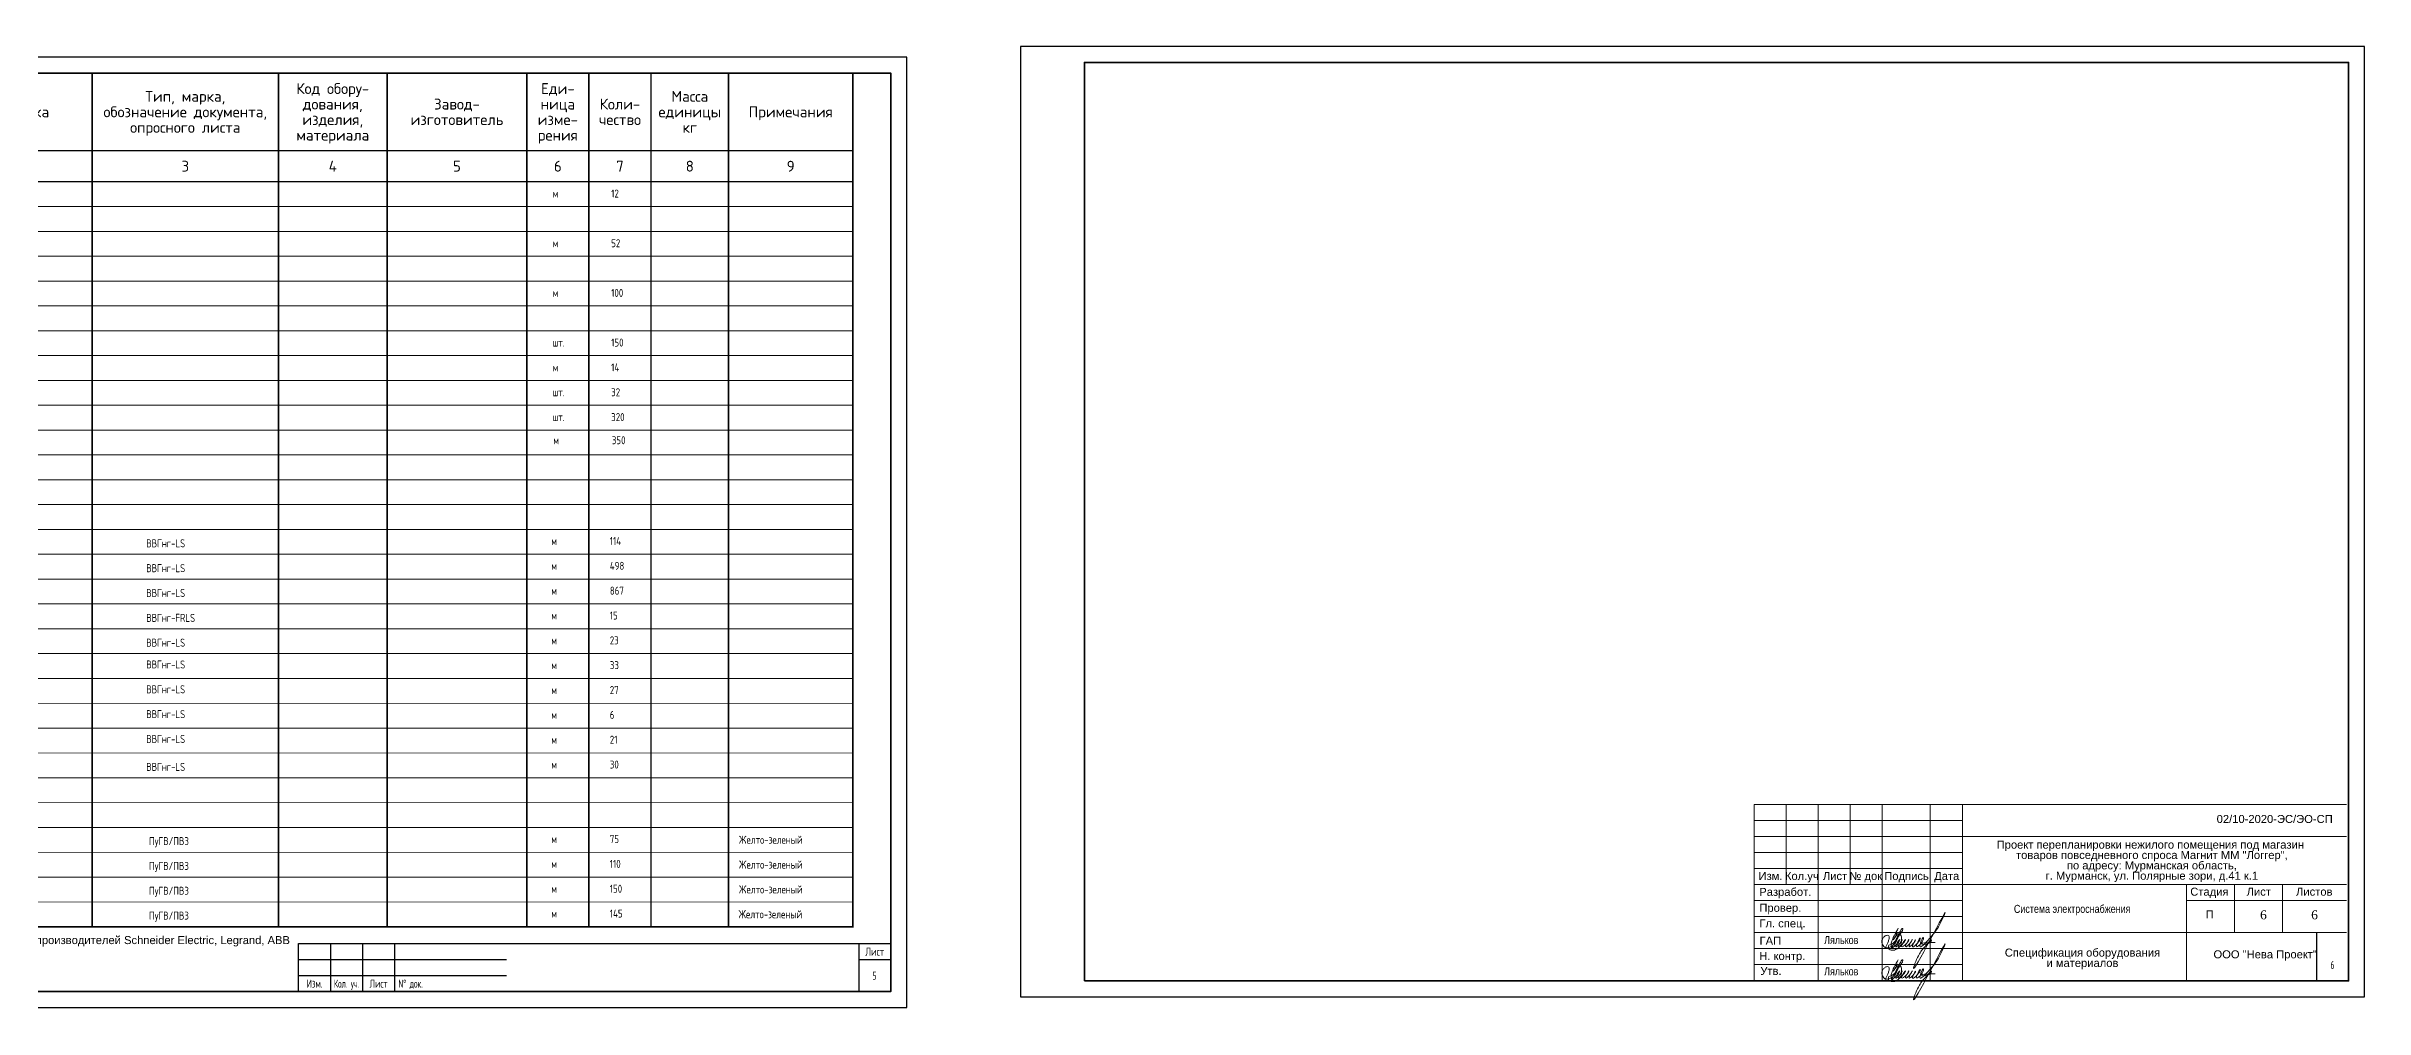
# Model space of a CAD drawing. Header units: metres. Extents: x -472 to 201, y -446 to -235.
# Drawn here: x 18.9 to 91.4, y -445.6 to -415.5 of the extents above; entities that cross this region are included whole.
import ezdxf
from ezdxf.enums import TextEntityAlignment as Align

# ---------------------------------------------------------------- set-up
doc = ezdxf.new("R2010")
doc.units = ezdxf.units.M
doc.header["$MEASUREMENT"] = 0
doc.layers.add('Elproject', color=7, linetype='Continuous')
doc.layers.add('ЭО_схема', color=250, linetype='Continuous')
doc.layers.add('Level 63', color=7, linetype='Continuous', lineweight=0)
doc.styles.add('-ISOCPEUR-', font='isocpeur.ttf')
doc.styles.add('Elproject', font='arial.ttf')
doc.styles.add('GOST 2.304', font='CS_Gost2304.shx')
doc.styles.get("Standard").update_dxf_attribs({"font": 'txt.shx'})
doc.styles.add('Style-Arial', font='arial.ttf')
doc.styles.add('Times', font='CS_Gost2304.shx')
doc.styles.add('перспектива_2011', font='times.ttf')

# ---------------------------------------------------------------- blocks, each defined once
blk = doc.blocks.new('*U313')
at = {"const_width": 0.5}
blk.add_lwpolyline([(0, 0), (-395, 0), (-395, -35), (0, -35)], close=True, dxfattribs=at)
for points, const_width in [([(-375, 0), (-375, -35)], 0.5), ([(-245, 0), (-245, -35)], 0.5), ([(-185, 0), (-185, -35)], 0.5), ([(-150, 0), (-150, -35)], 0.5), ([(-105, 0), (-105, -35)], 0.5), ([(-85, 0), (-85, -35)], 0.5), ([(-65, 0), (-65, -35)], 0.5), ([(-40, 0), (-40, -35)], 0.5), ([(-395, -25), (0, -25)], 0.5), ([(0, -35), (0, -275), (-395, -275), (-395, -35)], 0.5), ([(-375, -35), (-375, -275)], 0.5), ([(-245, -35), (-245, -275)], 0.5), ([(-185, -35), (-185, -275)], 0.5), ([(-150, -35), (-150, -275)], 0.5), ([(-105, -35), (-105, -275)], 0.5), ([(-85, -35), (-85, -275)], 0.5), ([(-65, -35), (-65, -275)], 0.5), ([(-40, -35), (-40, -275)], 0.5), ([(0, -43), (-395, -43)], 0.3), ([(0, -51), (-395, -51)], 0.3), ([(0, -59), (-395, -59)], 0.3), ([(0, -67), (-395, -67)], 0.3), ([(0, -75), (-395, -75)], 0.3), ([(0, -83), (-395, -83)], 0.3), ([(0, -91), (-395, -91)], 0.3), ([(0, -99), (-395, -99)], 0.3), ([(0, -107), (-395, -107)], 0.3), ([(0, -115), (-395, -115)], 0.3), ([(0, -123), (-395, -123)], 0.3), ([(0, -131), (-395, -131)], 0.3), ([(0, -139), (-395, -139)], 0.3), ([(0, -147), (-395, -147)], 0.3), ([(0, -155), (-395, -155)], 0.3), ([(0, -163), (-395, -163)], 0.3), ([(0, -171), (-395, -171)], 0.3), ([(0, -179), (-395, -179)], 0.3), ([(0, -187), (-395, -187)], 0.3), ([(0, -195), (-395, -195)], 0.3), ([(0, -203), (-395, -203)], 0.3), ([(0, -211), (-395, -211)], 0.3), ([(0, -219), (-395, -219)], 0.3), ([(0, -227), (-395, -227)], 0.3), ([(0, -235), (-395, -235)], 0.3), ([(0, -243), (-395, -243)], 0.3), ([(0, -251), (-395, -251)], 0.3), ([(0, -259), (-395, -259)], 0.3), ([(0, -267), (-395, -267)], 0.3), ([(0, -275), (-395, -275)], 0.3)]:
    blk.add_lwpolyline(points, dxfattribs=dict(const_width=const_width))
at = {"style": '-ISOCPEUR-'}
for s, p in [('Тип, марка,', (-215, -7.5)), ('Код обору-', (-167.5, -5)), ('Еди-', (-95, -5)), ('Масса', (-52.5, -7.5)), ('Позиция', (-385, -12.5)), ('Наименование и техническая характеристика', (-310, -12.5)), ('обозначение документа,', (-215, -12.5)), ('дования,', (-167.5, -10)), ('изделия,', (-167.5, -15)), ('изготовитель', (-127.5, -15)), ('Завод-', (-127.5, -10)), ('изме-', (-95, -15)), ('ница', (-95, -10)), ('чество', (-75, -15)), ('Коли-', (-75, -10)), ('единицы', (-52.5, -12.5)), ('Примечания', (-20, -12.5)), ('опросного листа', (-215, -17.5)), ('материала', (-167.5, -20)), ('рения', (-95, -20)), ('кг', (-52.5, -17.5)), ('1', (-385, -30)), ('2', (-310, -30)), ('3', (-215, -30)), ('4', (-167.5, -30)), ('5', (-127.5, -30)), ('6', (-95, -30)), ('7', (-75, -30)), ('8', (-52.5, -30)), ('9', (-20, -30))]:
    blk.add_text(s, height=3.5, dxfattribs=at).set_placement(p, align=Align.MIDDLE_CENTER)

msp = doc.modelspace()

# ---------------------------------------------------------------- linework, layer by layer
at = {"color": 5, "linetype": 'Continuous', "lineweight": 0}
for points in [[(76.371, -443.677), (76.474, -443.442), (76.499, -443.348), (76.499, -443.295), (76.468, -443.263), (76.419, -443.263), (76.341, -443.308), (76.287, -443.378), (76.272, -443.418), (76.272, -443.487), (76.289, -443.551), (76.332, -443.611), (76.381, -443.64), (76.448, -443.651), (76.516, -443.633), (76.575, -443.606), (76.615, -443.575), (76.686, -443.451), (76.752, -443.315), (76.806, -443.205), (76.862, -443.108), (76.899, -443.055), (76.917, -443.051), (76.923, -443.076), (76.912, -443.117), (76.88, -443.162), (76.689, -443.53), (76.628, -443.635), (76.582, -443.662), (76.57, -443.641), (76.565, -443.619), (76.557, -443.544), (76.59, -443.42), (76.685, -443.214), (76.783, -443.043), (76.686, -443.241), (76.749, -443.185), (76.621, -443.408), (76.721, -443.278), (76.796, -443.235), (76.852, -443.25), (76.879, -443.31), (76.887, -443.407), (76.816, -443.63), (76.728, -443.694), (76.663, -443.721), (76.564, -443.725), (76.495, -443.696), (76.483, -443.674), (76.475, -443.623), (76.489, -443.572), (76.565, -443.544), (76.718, -443.407), (76.602, -443.635), (76.662, -443.6), (76.816, -443.446), (76.828, -443.401), (76.703, -443.618), (76.836, -443.517), (76.904, -443.394), (76.787, -443.627), (76.949, -443.499), (77.007, -443.394), (76.884, -443.611), (77.05, -443.505), (77.117, -443.394), (77.007, -443.614), (77.177, -443.477), (77.224, -443.394), (77.123, -443.61), (77.32, -443.418), (77.325, -443.406), (77.227, -443.598), (77.471, -443.371), (77.473, -443.361), (77.349, -443.602), (77.568, -443.371), (77.568, -443.342), (77.459, -443.59), (77.759, -443.365), (78.103, -442.872), (78.238, -442.582), (77.261, -444.275), (77.444, -443.843), (77.669, -443.552), (77.822, -443.399), (77.766, -443.495), (77.496, -443.528), (77.939, -443.485)], [(76.371, -444.656), (76.474, -444.421), (76.499, -444.327), (76.499, -444.274), (76.468, -444.243), (76.419, -444.243), (76.341, -444.287), (76.287, -444.357), (76.272, -444.398), (76.272, -444.466), (76.289, -444.53), (76.332, -444.591), (76.381, -444.619), (76.448, -444.63), (76.516, -444.612), (76.575, -444.585), (76.615, -444.554), (76.686, -444.431), (76.752, -444.295), (76.806, -444.184), (76.862, -444.087), (76.899, -444.035), (76.917, -444.03), (76.923, -444.055), (76.912, -444.096), (76.88, -444.141), (76.689, -444.509), (76.628, -444.615), (76.582, -444.641), (76.57, -444.62), (76.565, -444.599), (76.557, -444.523), (76.59, -444.4), (76.685, -444.193), (76.783, -444.023), (76.686, -444.22), (76.749, -444.164), (76.621, -444.387), (76.721, -444.257), (76.796, -444.214), (76.852, -444.229), (76.879, -444.289), (76.887, -444.386), (76.816, -444.609), (76.728, -444.673), (76.663, -444.7), (76.564, -444.704), (76.495, -444.675), (76.483, -444.653), (76.475, -444.603), (76.489, -444.551), (76.565, -444.524), (76.718, -444.387), (76.602, -444.614), (76.662, -444.58), (76.816, -444.425), (76.828, -444.38), (76.703, -444.597), (76.836, -444.496), (76.904, -444.373), (76.787, -444.606), (76.949, -444.478), (77.007, -444.373), (76.884, -444.591), (77.05, -444.485), (77.117, -444.373), (77.007, -444.593), (77.177, -444.456), (77.224, -444.373), (77.123, -444.59), (77.32, -444.398), (77.325, -444.385), (77.227, -444.578), (77.471, -444.351), (77.473, -444.341), (77.349, -444.581), (77.568, -444.351), (77.568, -444.322), (77.459, -444.57), (77.759, -444.345), (78.103, -443.852), (78.238, -443.561), (77.261, -445.254), (77.444, -444.822), (77.669, -444.532), (77.822, -444.378), (77.766, -444.475), (77.496, -444.507), (77.939, -444.465)]]:
    msp.add_spline(points, degree=3, dxfattribs=at)
at = {"layer": 'ЭО_схема', "color": 7, "linetype": 'Continuous', "lineweight": 13}
for p, q in [((72.285, -439.173), (90.785, -439.173)), ((72.285, -439.173), (72.285, -444.673)), ((73.285, -439.173), (73.285, -441.673)), ((74.285, -439.173), (74.285, -444.673)), ((75.285, -439.173), (75.285, -441.673)), ((76.285, -439.173), (76.285, -444.673)), ((77.785, -439.173), (77.785, -444.673)), ((78.785, -439.173), (78.785, -444.673)), ((78.785, -440.173), (90.785, -440.173)), ((72.285, -441.173), (78.785, -441.173)), ((72.285, -441.673), (78.785, -441.673)), ((78.785, -441.673), (90.785, -441.673)), ((85.785, -442.173), (90.785, -442.173)), ((78.785, -443.173), (90.785, -443.173))]:
    msp.add_line(p, q, dxfattribs=at)
at = {"layer": 'ЭО_схема', "color": 7, "linetype": 'Continuous', "lineweight": 0}
for p, q in [((72.285, -439.673), (78.785, -439.673)), ((72.285, -440.173), (78.785, -440.173)), ((72.285, -440.673), (78.785, -440.673)), ((72.285, -442.173), (78.785, -442.173)), ((72.285, -442.673), (78.785, -442.673)), ((72.285, -443.173), (78.785, -443.173)), ((72.285, -443.673), (78.785, -443.673)), ((72.285, -444.173), (78.785, -444.173))]:
    msp.add_line(p, q, dxfattribs=at)
at = {"layer": 'ЭО_схема'}
for points in [[(49.355, -445.188), (91.355, -445.188), (91.355, -415.488), (49.355, -415.488)], [(3.802, -445.522), (45.802, -445.522), (45.802, -415.822), (3.802, -415.822)]]:
    msp.add_lwpolyline(points, close=True, dxfattribs=at)
at = {"layer": 'ЭО_схема', "lineweight": 35}
for points in [[(5.802, -445.022), (45.302, -445.022), (45.302, -416.322), (5.802, -416.322)], [(51.355, -444.688), (90.855, -444.688), (90.855, -415.988), (51.355, -415.988)]]:
    msp.add_lwpolyline(points, close=True, dxfattribs=at)
at = {"layer": 'ЭО_схема', "color": 7, "linetype": 'Continuous', "lineweight": 13, "flags": 128}
for points in [[(85.785, -441.673), (85.785, -444.673)], [(87.285, -441.673), (87.285, -443.173)], [(88.785, -441.673), (88.785, -443.173)]]:
    msp.add_lwpolyline(points, dxfattribs=at)
at = {"layer": 'ЭО_схема', "lineweight": 25}
for points in [[(89.855, -443.188), (89.855, -444.688)], [(26.802, -445.022), (26.802, -443.522), (45.302, -443.522)], [(26.802, -445.022), (26.802, -443.522), (45.302, -443.522)], [(27.802, -443.522), (27.802, -445.022)], [(28.802, -443.522), (28.802, -445.022)], [(29.802, -443.522), (29.802, -445.022)], [(44.302, -443.522), (44.302, -445.022)], [(26.802, -444.022), (33.302, -444.022)], [(26.802, -444.522), (33.302, -444.522)], [(44.302, -444.022), (45.302, -444.022)]]:
    msp.add_lwpolyline(points, dxfattribs=at)

# ---------------------------------------------------------------- block references
at = {"layer": 'ЭО_схема', "color": 0, "linetype": 'Continuous', "xscale": 0.097, "yscale": 0.097, "zscale": 0.097}
msp.add_blockref('*U313', (44.117, -416.322), dxfattribs=at)

# ---------------------------------------------------------------- texts
at = {"color": 7, "lineweight": 13, "style": 'Style-Arial', "width": 0.8}
for p in [(74.467, -443.285), (74.467, -444.264)]:
    msp.add_text('Ляльков', height=0.25, dxfattribs=at).set_placement(p, align=Align.TOP_LEFT)
at = {"color": 7, "linetype": 'Continuous', "lineweight": 13, "char_height": 0.25, "attachment_point": 5, "line_spacing_factor": 0.776524, "style": 'Style-Arial'}
for s, insert, width in [('Проект перепланировки нежилого помещения под магазин\\P товаров повседневного спроса Магнит ММ "Логгер",\\P по адресу: Мурманская область,\\P г. Мурманск, ул. Полярные зори, д.41 к.1', (84.659, -440.952), 12.42806), ('Спецификация оборудования и материалов', (82.538, -444.001), 4.96324)]:
    msp.add_mtext(s, dxfattribs=dict(at, insert=insert, width=width))
at = {"color": 7, "linetype": 'Continuous', "lineweight": 0, "insert": (82.217, -442.473), "char_height": 0.25, "attachment_point": 5, "line_spacing_factor": 0.9, "style": 'Style-Arial'}
msp.add_mtext('{\\W0.8;Система электроснабжения}', dxfattribs=at)
at = {"layer": 'Elproject', "style": 'Elproject'}
msp.add_text('* Аппараты защиты могут быть заменены на соответствующие им аналоги производителей Schneider Electric, Legrand, ABB ', height=0.25, dxfattribs=at).set_placement((6.306, -443.536))
at = {"layer": 'Level 63', "color": 7, "linetype": 'Continuous', "lineweight": 0, "style": 'Style-Arial'}
msp.add_text('02/10-2020-ЭС/ЭО-СП', height=0.25, dxfattribs=at).set_placement((86.732, -439.502), align=Align.TOP_LEFT)
at = {"layer": 'ЭО_схема', "color": 0, "linetype": 'Continuous', "style": 'Times'}
for s, p in [('м', (34.74, -420.212)), ('м', (34.74, -421.764)), ('м', (34.74, -423.316)), ('шт.', (34.74, -424.868)), ('м', (34.74, -425.644)), ('шт.', (34.74, -426.42)), ('шт.', (34.74, -427.196)), ('м', (34.761, -427.919)), ('ВВГнг-LS', (22.042, -431.14)), ('м', (34.697, -431.067)), ('ВВГнг-LS', (22.042, -431.916)), ('м', (34.697, -431.843)), ('ВВГнг-LS', (22.042, -432.692)), ('м', (34.697, -432.619)), ('ВВГнг-FRLS', (22.042, -433.468)), ('м', (34.697, -433.395)), ('ВВГнг-LS', (22.042, -434.244)), ('м', (34.697, -434.171)), ('ВВГнг-LS', (22.042, -434.925)), ('м', (34.697, -434.947)), ('ВВГнг-LS', (22.042, -435.701)), ('м', (34.697, -435.723)), ('ВВГнг-LS', (22.042, -436.477)), ('м', (34.697, -436.499)), ('ВВГнг-LS', (22.042, -437.253)), ('м', (34.697, -437.275)), ('ВВГнг-LS', (22.042, -438.124)), ('м', (34.697, -438.051)), ('ПуГВ/ПВ3', (22.128, -440.443)), ('м', (34.697, -440.379)), ('Желто-зеленый', (40.562, -440.402)), ('ПуГВ/ПВ3', (22.128, -441.219)), ('м', (34.697, -441.155)), ('Желто-зеленый', (40.562, -441.178)), ('ПуГВ/ПВ3', (22.128, -441.995)), ('м', (34.697, -441.931)), ('Желто-зеленый', (40.562, -441.954)), ('ПуГВ/ПВ3', (22.128, -442.771)), ('м', (34.697, -442.707)), ('Желто-зеленый', (40.547, -442.73))]:
    msp.add_text(s, height=0.25, dxfattribs=at).set_placement(p)
at = {"layer": 'ЭО_схема', "linetype": 'Continuous', "style": 'Times'}
for s, p in [('12', (36.569, -420.212)), ('52', (36.569, -421.764)), ('100', (36.569, -423.316)), ('150', (36.569, -424.868)), ('14', (36.569, -425.644)), ('32', (36.569, -426.42)), ('320', (36.569, -427.196)), ('350', (36.59, -427.919)), ('114', (36.526, -431.067)), ('498', (36.526, -431.843)), ('867', (36.526, -432.619)), ('15', (36.526, -433.395)), ('23', (36.526, -434.171)), ('33', (36.526, -434.947)), ('27', (36.526, -435.723)), ('6', (36.526, -436.499)), ('21', (36.526, -437.275)), ('30', (36.526, -438.051)), ('75', (36.526, -440.379)), ('110', (36.526, -441.155)), ('150', (36.526, -441.931)), ('145', (36.526, -442.707))]:
    msp.add_text(s, height=0.25, dxfattribs=at).set_placement(p)
at = {"layer": 'ЭО_схема', "color": 7, "linetype": 'Continuous', "lineweight": 0, "style": 'Style-Arial'}
for s, p in [('Изм.', (72.792, -441.408)), ('Разработ.', (73.254, -441.904)), ('Кол.уч', (73.77, -441.408)), ('Лист', (74.808, -441.408)), ('№ док', (75.767, -441.408)), ('Подпись', (77.041, -441.408)), ('Дата', (78.296, -441.408)), ('Стадия', (86.504, -441.898)), ('Лист', (88.048, -441.898)), ('Листов', (89.781, -441.898)), ('Провер.', (73.099, -442.402)), ('Гл. спец.', (73.166, -442.889)), ('Н. контр.', (73.161, -443.908)), ('ГАП', (72.786, -443.43)), ('Утв.', (72.805, -444.375))]:
    msp.add_text(s, height=0.25, dxfattribs=at).set_placement(p, align=Align.MIDDLE_CENTER)
at = {"layer": 'ЭО_схема', "color": 7, "lineweight": 20, "style": 'перспектива_2011'}
for p in [(88.088, -442.761), (89.685, -442.761)]:
    msp.add_text('6', height=0.278, dxfattribs=at).set_placement(p)
at = {"layer": 'ЭО_схема', "lineweight": 25, "width": 0.75}
msp.add_text('Лист', height=0.25, dxfattribs=at).set_placement((44.802, -443.772), align=Align.MIDDLE_CENTER)
at = {"layer": 'ЭО_схема', "color": 7, "linetype": 'Continuous', "lineweight": 13, "style": 'Style-Arial'}
msp.add_text('ООО "Нева Проект"', height=0.25, dxfattribs=at).set_placement((86.632, -443.73), align=Align.TOP_LEFT)
at = {"layer": 'ЭО_схема', "lineweight": 25, "ltscale": 100, "style": 'Times'}
for s, width, p in [('Изм.', 0.9, (27.302, -444.772)), ('Кол. уч.', 0.7, (28.302, -444.772)), ('Лист', 0.9, (29.302, -444.772)), ('N° док.', 0.7, (30.302, -444.772))]:
    msp.add_text(s, height=0.25, dxfattribs=dict(at, width=width)).set_placement(p, align=Align.MIDDLE_CENTER)
at = {"layer": 'ЭО_схема', "lineweight": 25, "ltscale": 100, "style": 'Times', "width": 0.7}
for s, p in [('5', (44.735, -444.648)), ('6', (90.288, -444.314))]:
    msp.add_text(s, height=0.25, dxfattribs=at).set_placement(p)
at = {"layer": 'ЭО_схема', "color": 7, "linetype": 'Continuous', "lineweight": 0, "insert": (86.511, -442.606), "char_height": 0.25, "attachment_point": 5, "line_spacing_factor": 0.72, "style": 'GOST 2.304'}
msp.add_mtext('\\fArial|b0|i0|c204204|p39;П', dxfattribs=at)

doc.saveas('drawing.dxf')
